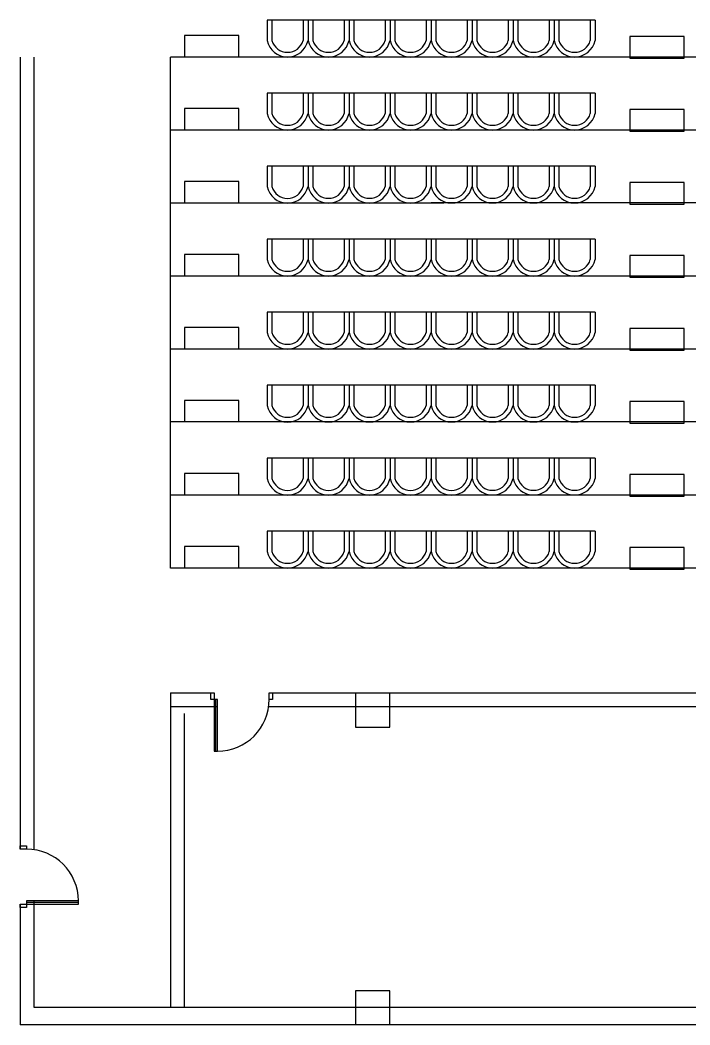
# Model space of a CAD drawing. Header units: millimetres. Extents: x -17017 to 2697, y 1903 to 18260.
# Drawn here: x -16955.748 to -16953.788, y 18220.462 to 18223.401 of the extents above; entities that cross this region are included whole.
import ezdxf

# ---------------------------------------------------------------- set-up
doc = ezdxf.new("R2010")
doc.units = ezdxf.units.MM
for name, color, linetype in [('1', 7, 'Continuous'), ('A-Door', 150, 'Continuous'), ('A-Glaz', 92, 'Continuous'), ('NT', 1, 'Continuous')]:
    doc.layers.add(name, color=color, linetype=linetype)

# ---------------------------------------------------------------- blocks, each defined once
blk = doc.blocks.new('A$C087A3AA9')
at = {"layer": 'A-Door'}
for points in [[(853, 95), (853, 853), (805, 853), (805, 95)], [(47, 95), (47, 0), (0, 0), (0, 95)], [(900, 95), (900, 0), (853, 0), (853, 95)]]:
    blk.add_lwpolyline(points, close=True, dxfattribs=at)
at = {"layer": 'A-Glaz'}
blk.add_line((829, 853), (829, 95), dxfattribs=at)
at = {"layer": 'NT'}
blk.add_arc((805, 95), 758, 90, 180, dxfattribs=at)

msp = doc.modelspace()

# ---------------------------------------------------------------- linework, layer by layer
at = {"layer": '1'}
for p, q in [((-16955.025, 18223.4015), (-16955.025, 18223.3418)), ((-16955.025, 18223.4015), (-16955.025, 18223.3418)), ((-16954.905, 18223.4014), (-16955.025, 18223.4014)), ((-16955.011, 18223.4014), (-16955.011, 18223.3418)), ((-16954.919, 18223.4014), (-16954.919, 18223.3418)), ((-16954.905, 18223.4015), (-16954.905, 18223.3418)), ((-16954.545, 18223.4015), (-16954.905, 18223.4015)), ((-16954.905, 18223.4015), (-16954.905, 18223.3418)), ((-16954.891, 18223.4015), (-16954.891, 18223.3418)), ((-16954.799, 18223.4015), (-16954.799, 18223.3418)), ((-16954.785, 18223.4015), (-16954.785, 18223.3418)), ((-16954.785, 18223.4015), (-16954.785, 18223.3418)), ((-16954.771, 18223.4015), (-16954.771, 18223.3418)), ((-16954.679, 18223.4015), (-16954.679, 18223.3418)), ((-16954.665, 18223.4015), (-16954.665, 18223.3418)), ((-16954.665, 18223.4015), (-16954.665, 18223.3418)), ((-16954.651, 18223.4015), (-16954.651, 18223.3418)), ((-16954.559, 18223.4015), (-16954.559, 18223.3418)), ((-16954.425, 18223.4015), (-16954.545, 18223.4015)), ((-16954.545, 18223.4015), (-16954.545, 18223.3418)), ((-16954.545, 18223.4015), (-16954.545, 18223.3418)), ((-16954.531, 18223.4015), (-16954.531, 18223.3418)), ((-16954.439, 18223.4015), (-16954.439, 18223.3418)), ((-16954.425, 18223.4015), (-16954.425, 18223.3418)), ((-16954.065, 18223.4015), (-16954.425, 18223.4015)), ((-16954.425, 18223.4015), (-16954.425, 18223.3418)), ((-16954.411, 18223.4015), (-16954.411, 18223.3418)), ((-16954.319, 18223.4015), (-16954.319, 18223.3418)), ((-16954.305, 18223.4015), (-16954.305, 18223.3418)), ((-16954.305, 18223.4015), (-16954.305, 18223.3418)), ((-16954.291, 18223.4015), (-16954.291, 18223.3418)), ((-16954.199, 18223.4015), (-16954.199, 18223.3418)), ((-16954.185, 18223.4015), (-16954.185, 18223.3418)), ((-16954.185, 18223.4015), (-16954.185, 18223.3418)), ((-16954.171, 18223.4015), (-16954.171, 18223.3418)), ((-16954.079, 18223.4015), (-16954.079, 18223.3418)), ((-16954.065, 18223.4015), (-16954.065, 18223.3418)), ((-16954.065, 18223.4015), (-16954.065, 18223.3418)), ((-16955.7476, 18223.2935), (-16955.7476, 18220.9764)), ((-16955.7076, 18223.2935), (-16955.7076, 18220.975)), ((-16954.5072, 18223.2935), (-16955.3076, 18223.2935)), ((-16955.3076, 18221.7988), (-16955.3076, 18223.2935)), ((-16945.9179, 18223.2935), (-16954.545, 18223.2935)), ((-16955.025, 18223.1879), (-16955.025, 18223.1283)), ((-16954.905, 18223.1879), (-16955.025, 18223.1879)), ((-16955.025, 18223.1879), (-16955.025, 18223.1283)), ((-16955.011, 18223.1879), (-16955.011, 18223.1283)), ((-16954.919, 18223.1879), (-16954.919, 18223.1283)), ((-16954.905, 18223.1879), (-16954.905, 18223.1283)), ((-16954.545, 18223.1879), (-16954.905, 18223.1879)), ((-16954.905, 18223.1879), (-16954.905, 18223.1283)), ((-16954.891, 18223.1879), (-16954.891, 18223.1283)), ((-16954.799, 18223.1879), (-16954.799, 18223.1283)), ((-16954.785, 18223.1879), (-16954.785, 18223.1283)), ((-16954.785, 18223.1879), (-16954.785, 18223.1283)), ((-16954.771, 18223.1879), (-16954.771, 18223.1283)), ((-16954.679, 18223.1879), (-16954.679, 18223.1283)), ((-16954.665, 18223.1879), (-16954.665, 18223.1283)), ((-16954.665, 18223.1879), (-16954.665, 18223.1283)), ((-16954.651, 18223.1879), (-16954.651, 18223.1283)), ((-16954.559, 18223.1879), (-16954.559, 18223.1283)), ((-16954.425, 18223.1879), (-16954.545, 18223.1879)), ((-16954.545, 18223.1879), (-16954.545, 18223.1283)), ((-16954.545, 18223.1879), (-16954.545, 18223.1283)), ((-16954.531, 18223.1879), (-16954.531, 18223.1283)), ((-16954.439, 18223.1879), (-16954.439, 18223.1283)), ((-16954.425, 18223.188), (-16954.425, 18223.1283)), ((-16954.425, 18223.188), (-16954.425, 18223.1283)), ((-16954.065, 18223.1879), (-16954.425, 18223.1879)), ((-16954.411, 18223.1879), (-16954.411, 18223.1283)), ((-16954.319, 18223.1879), (-16954.319, 18223.1283)), ((-16954.305, 18223.188), (-16954.305, 18223.1283)), ((-16954.305, 18223.188), (-16954.305, 18223.1283)), ((-16954.291, 18223.1879), (-16954.291, 18223.1283)), ((-16954.199, 18223.1879), (-16954.199, 18223.1283)), ((-16954.185, 18223.188), (-16954.185, 18223.1283)), ((-16954.185, 18223.188), (-16954.185, 18223.1283)), ((-16954.171, 18223.1879), (-16954.171, 18223.1283)), ((-16954.079, 18223.1879), (-16954.079, 18223.1283)), ((-16954.065, 18223.188), (-16954.065, 18223.1283)), ((-16954.065, 18223.1879), (-16954.065, 18223.1283)), ((-16954.5072, 18223.08), (-16955.3076, 18223.08)), ((-16945.9179, 18223.08), (-16954.545, 18223.08)), ((-16955.025, 18222.9744), (-16955.025, 18222.9148)), ((-16954.905, 18222.9744), (-16955.025, 18222.9744)), ((-16955.025, 18222.9744), (-16955.025, 18222.9148)), ((-16955.011, 18222.9744), (-16955.011, 18222.9148)), ((-16954.919, 18222.9744), (-16954.919, 18222.9148)), ((-16954.905, 18222.9744), (-16954.905, 18222.9148)), ((-16954.545, 18222.9744), (-16954.905, 18222.9744)), ((-16954.905, 18222.9744), (-16954.905, 18222.9148)), ((-16954.891, 18222.9744), (-16954.891, 18222.9148)), ((-16954.799, 18222.9744), (-16954.799, 18222.9148)), ((-16954.785, 18222.9744), (-16954.785, 18222.9148)), ((-16954.785, 18222.9744), (-16954.785, 18222.9148)), ((-16954.771, 18222.9744), (-16954.771, 18222.9148)), ((-16954.679, 18222.9744), (-16954.679, 18222.9148)), ((-16954.665, 18222.9744), (-16954.665, 18222.9148)), ((-16954.665, 18222.9744), (-16954.665, 18222.9148)), ((-16954.651, 18222.9744), (-16954.651, 18222.9148)), ((-16954.559, 18222.9744), (-16954.559, 18222.9148)), ((-16954.425, 18222.9744), (-16954.545, 18222.9744)), ((-16954.545, 18222.9744), (-16954.545, 18222.9148)), ((-16954.545, 18222.9744), (-16954.545, 18222.9148)), ((-16954.531, 18222.9744), (-16954.531, 18222.9148)), ((-16954.439, 18222.9744), (-16954.439, 18222.9148)), ((-16954.425, 18222.9744), (-16954.425, 18222.9148)), ((-16954.065, 18222.9744), (-16954.425, 18222.9744)), ((-16954.425, 18222.9744), (-16954.425, 18222.9148)), ((-16954.411, 18222.9744), (-16954.411, 18222.9148)), ((-16954.319, 18222.9744), (-16954.319, 18222.9148)), ((-16954.305, 18222.9744), (-16954.305, 18222.9148)), ((-16954.305, 18222.9744), (-16954.305, 18222.9148)), ((-16954.291, 18222.9744), (-16954.291, 18222.9148)), ((-16954.199, 18222.9744), (-16954.199, 18222.9148)), ((-16954.185, 18222.9744), (-16954.185, 18222.9148)), ((-16954.185, 18222.9744), (-16954.185, 18222.9148)), ((-16954.171, 18222.9744), (-16954.171, 18222.9148)), ((-16954.079, 18222.9744), (-16954.079, 18222.9148)), ((-16954.065, 18222.9744), (-16954.065, 18222.9148)), ((-16954.065, 18222.9744), (-16954.065, 18222.9148)), ((-16954.5072, 18222.8664), (-16955.3076, 18222.8664)), ((-16945.9179, 18222.8665), (-16954.545, 18222.8665)), ((-16955.025, 18222.7609), (-16955.025, 18222.7012)), ((-16954.905, 18222.7609), (-16955.025, 18222.7609)), ((-16955.025, 18222.7609), (-16955.025, 18222.7012)), ((-16955.011, 18222.7609), (-16955.011, 18222.7012)), ((-16954.919, 18222.7609), (-16954.919, 18222.7012)), ((-16954.905, 18222.7609), (-16954.905, 18222.7012)), ((-16954.545, 18222.7609), (-16954.905, 18222.7609)), ((-16954.905, 18222.7609), (-16954.905, 18222.7012)), ((-16954.891, 18222.7609), (-16954.891, 18222.7012)), ((-16954.799, 18222.7609), (-16954.799, 18222.7012)), ((-16954.785, 18222.7609), (-16954.785, 18222.7012)), ((-16954.785, 18222.7609), (-16954.785, 18222.7012)), ((-16954.771, 18222.7609), (-16954.771, 18222.7012)), ((-16954.679, 18222.7609), (-16954.679, 18222.7012)), ((-16954.665, 18222.7609), (-16954.665, 18222.7012)), ((-16954.665, 18222.7609), (-16954.665, 18222.7012)), ((-16954.651, 18222.7609), (-16954.651, 18222.7012)), ((-16954.559, 18222.7609), (-16954.559, 18222.7012)), ((-16954.425, 18222.7609), (-16954.545, 18222.7609)), ((-16954.545, 18222.7609), (-16954.545, 18222.7012)), ((-16954.545, 18222.7609), (-16954.545, 18222.7012)), ((-16954.531, 18222.7609), (-16954.531, 18222.7012)), ((-16954.439, 18222.7609), (-16954.439, 18222.7012)), ((-16954.425, 18222.7609), (-16954.425, 18222.7013)), ((-16954.065, 18222.7609), (-16954.425, 18222.7609)), ((-16954.425, 18222.7609), (-16954.425, 18222.7013)), ((-16954.411, 18222.7609), (-16954.411, 18222.7013)), ((-16954.319, 18222.7609), (-16954.319, 18222.7013)), ((-16954.305, 18222.7609), (-16954.305, 18222.7013)), ((-16954.305, 18222.7609), (-16954.305, 18222.7013)), ((-16954.291, 18222.7609), (-16954.291, 18222.7013)), ((-16954.199, 18222.7609), (-16954.199, 18222.7013)), ((-16954.185, 18222.7609), (-16954.185, 18222.7013)), ((-16954.185, 18222.7609), (-16954.185, 18222.7013)), ((-16954.171, 18222.7609), (-16954.171, 18222.7013)), ((-16954.079, 18222.7609), (-16954.079, 18222.7013)), ((-16954.065, 18222.7609), (-16954.065, 18222.7012)), ((-16954.065, 18222.7609), (-16954.065, 18222.7013)), ((-16954.5072, 18222.6529), (-16955.3076, 18222.6529)), ((-16945.9179, 18222.6529), (-16954.545, 18222.6529)), ((-16955.025, 18222.5473), (-16955.025, 18222.4877)), ((-16954.905, 18222.5473), (-16955.025, 18222.5473)), ((-16955.025, 18222.5473), (-16955.025, 18222.4877)), ((-16955.011, 18222.5473), (-16955.011, 18222.4877)), ((-16954.919, 18222.5473), (-16954.919, 18222.4877)), ((-16954.905, 18222.5474), (-16954.905, 18222.4877)), ((-16954.905, 18222.5474), (-16954.905, 18222.4877)), ((-16954.545, 18222.5473), (-16954.905, 18222.5473)), ((-16954.891, 18222.5473), (-16954.891, 18222.4877)), ((-16954.799, 18222.5473), (-16954.799, 18222.4877)), ((-16954.785, 18222.5474), (-16954.785, 18222.4877)), ((-16954.785, 18222.5474), (-16954.785, 18222.4877)), ((-16954.771, 18222.5473), (-16954.771, 18222.4877)), ((-16954.679, 18222.5473), (-16954.679, 18222.4877)), ((-16954.665, 18222.5474), (-16954.665, 18222.4877)), ((-16954.665, 18222.5474), (-16954.665, 18222.4877)), ((-16954.651, 18222.5473), (-16954.651, 18222.4877)), ((-16954.559, 18222.5473), (-16954.559, 18222.4877)), ((-16954.545, 18222.5474), (-16954.545, 18222.4877)), ((-16954.545, 18222.5474), (-16954.545, 18222.4877)), ((-16954.425, 18222.5473), (-16954.545, 18222.5473)), ((-16954.531, 18222.5473), (-16954.531, 18222.4877)), ((-16954.439, 18222.5473), (-16954.439, 18222.4877)), ((-16954.425, 18222.5474), (-16954.425, 18222.4877)), ((-16954.065, 18222.5474), (-16954.425, 18222.5474)), ((-16954.425, 18222.5474), (-16954.425, 18222.4877)), ((-16954.411, 18222.5474), (-16954.411, 18222.4877)), ((-16954.319, 18222.5474), (-16954.319, 18222.4877)), ((-16954.305, 18222.5474), (-16954.305, 18222.4877)), ((-16954.305, 18222.5474), (-16954.305, 18222.4877)), ((-16954.291, 18222.5474), (-16954.291, 18222.4877)), ((-16954.199, 18222.5474), (-16954.199, 18222.4877)), ((-16954.185, 18222.5474), (-16954.185, 18222.4877)), ((-16954.185, 18222.5474), (-16954.185, 18222.4877)), ((-16954.171, 18222.5474), (-16954.171, 18222.4877)), ((-16954.079, 18222.5474), (-16954.079, 18222.4877)), ((-16954.065, 18222.5474), (-16954.065, 18222.4877)), ((-16954.065, 18222.5474), (-16954.065, 18222.4877)), ((-16954.5072, 18222.4394), (-16955.3076, 18222.4394)), ((-16945.9179, 18222.4394), (-16954.545, 18222.4394)), ((-16955.025, 18222.3338), (-16955.025, 18222.2742)), ((-16954.905, 18222.3338), (-16955.025, 18222.3338)), ((-16955.025, 18222.3338), (-16955.025, 18222.2742)), ((-16955.011, 18222.3338), (-16955.011, 18222.2742)), ((-16954.919, 18222.3338), (-16954.919, 18222.2742)), ((-16954.905, 18222.3338), (-16954.905, 18222.2742)), ((-16954.545, 18222.3338), (-16954.905, 18222.3338)), ((-16954.905, 18222.3338), (-16954.905, 18222.2742)), ((-16954.891, 18222.3338), (-16954.891, 18222.2742)), ((-16954.799, 18222.3338), (-16954.799, 18222.2742)), ((-16954.785, 18222.3338), (-16954.785, 18222.2742)), ((-16954.785, 18222.3338), (-16954.785, 18222.2742)), ((-16954.771, 18222.3338), (-16954.771, 18222.2742)), ((-16954.679, 18222.3338), (-16954.679, 18222.2742)), ((-16954.665, 18222.3338), (-16954.665, 18222.2742)), ((-16954.665, 18222.3338), (-16954.665, 18222.2742)), ((-16954.651, 18222.3338), (-16954.651, 18222.2742)), ((-16954.559, 18222.3338), (-16954.559, 18222.2742)), ((-16954.425, 18222.3338), (-16954.545, 18222.3338)), ((-16954.545, 18222.3338), (-16954.545, 18222.2742)), ((-16954.545, 18222.3338), (-16954.545, 18222.2742)), ((-16954.531, 18222.3338), (-16954.531, 18222.2742)), ((-16954.439, 18222.3338), (-16954.439, 18222.2742)), ((-16954.425, 18222.3338), (-16954.425, 18222.2742)), ((-16954.065, 18222.3338), (-16954.425, 18222.3338)), ((-16954.425, 18222.3338), (-16954.425, 18222.2742)), ((-16954.411, 18222.3338), (-16954.411, 18222.2742)), ((-16954.319, 18222.3338), (-16954.319, 18222.2742)), ((-16954.305, 18222.3338), (-16954.305, 18222.2742)), ((-16954.305, 18222.3338), (-16954.305, 18222.2742)), ((-16954.291, 18222.3338), (-16954.291, 18222.2742)), ((-16954.199, 18222.3338), (-16954.199, 18222.2742)), ((-16954.185, 18222.3338), (-16954.185, 18222.2742)), ((-16954.185, 18222.3338), (-16954.185, 18222.2742)), ((-16954.171, 18222.3338), (-16954.171, 18222.2742)), ((-16954.079, 18222.3338), (-16954.079, 18222.2742)), ((-16954.065, 18222.3338), (-16954.065, 18222.2742)), ((-16954.065, 18222.3338), (-16954.065, 18222.2742)), ((-16954.5072, 18222.2259), (-16955.3076, 18222.2259)), ((-16945.9179, 18222.2259), (-16954.545, 18222.2259)), ((-16955.025, 18222.1203), (-16955.025, 18222.0606)), ((-16954.905, 18222.1203), (-16955.025, 18222.1203)), ((-16955.025, 18222.1203), (-16955.025, 18222.0606)), ((-16955.011, 18222.1203), (-16955.011, 18222.0606)), ((-16954.919, 18222.1203), (-16954.919, 18222.0606)), ((-16954.905, 18222.1203), (-16954.905, 18222.0607)), ((-16954.545, 18222.1203), (-16954.905, 18222.1203)), ((-16954.905, 18222.1203), (-16954.905, 18222.0607)), ((-16954.891, 18222.1203), (-16954.891, 18222.0607)), ((-16954.799, 18222.1203), (-16954.799, 18222.0607)), ((-16954.785, 18222.1203), (-16954.785, 18222.0607)), ((-16954.785, 18222.1203), (-16954.785, 18222.0607)), ((-16954.771, 18222.1203), (-16954.771, 18222.0607)), ((-16954.679, 18222.1203), (-16954.679, 18222.0607)), ((-16954.665, 18222.1203), (-16954.665, 18222.0607)), ((-16954.665, 18222.1203), (-16954.665, 18222.0607)), ((-16954.651, 18222.1203), (-16954.651, 18222.0607)), ((-16954.559, 18222.1203), (-16954.559, 18222.0607)), ((-16954.425, 18222.1203), (-16954.545, 18222.1203)), ((-16954.545, 18222.1203), (-16954.545, 18222.0606)), ((-16954.545, 18222.1203), (-16954.545, 18222.0607)), ((-16954.531, 18222.1203), (-16954.531, 18222.0607)), ((-16954.439, 18222.1203), (-16954.439, 18222.0607)), ((-16954.425, 18222.1203), (-16954.425, 18222.0607)), ((-16954.065, 18222.1203), (-16954.425, 18222.1203)), ((-16954.425, 18222.1203), (-16954.425, 18222.0607)), ((-16954.411, 18222.1203), (-16954.411, 18222.0607)), ((-16954.319, 18222.1203), (-16954.319, 18222.0607)), ((-16954.305, 18222.1203), (-16954.305, 18222.0607)), ((-16954.305, 18222.1203), (-16954.305, 18222.0607)), ((-16954.291, 18222.1203), (-16954.291, 18222.0607)), ((-16954.199, 18222.1203), (-16954.199, 18222.0607)), ((-16954.185, 18222.1203), (-16954.185, 18222.0607)), ((-16954.185, 18222.1203), (-16954.185, 18222.0607)), ((-16954.171, 18222.1203), (-16954.171, 18222.0607)), ((-16954.079, 18222.1203), (-16954.079, 18222.0607)), ((-16954.065, 18222.1203), (-16954.065, 18222.0607)), ((-16954.065, 18222.1203), (-16954.065, 18222.0607)), ((-16954.5072, 18222.0123), (-16955.3076, 18222.0123)), ((-16945.9179, 18222.0123), (-16954.545, 18222.0123)), ((-16955.025, 18221.9068), (-16955.025, 18221.8471)), ((-16955.025, 18221.9068), (-16955.025, 18221.8471)), ((-16954.905, 18221.9067), (-16955.025, 18221.9067)), ((-16955.011, 18221.9067), (-16955.011, 18221.8471)), ((-16954.919, 18221.9067), (-16954.919, 18221.8471)), ((-16954.905, 18221.9068), (-16954.905, 18221.8471)), ((-16954.545, 18221.9068), (-16954.905, 18221.9068)), ((-16954.905, 18221.9068), (-16954.905, 18221.8471)), ((-16954.891, 18221.9068), (-16954.891, 18221.8471)), ((-16954.799, 18221.9068), (-16954.799, 18221.8471)), ((-16954.785, 18221.9068), (-16954.785, 18221.8471)), ((-16954.785, 18221.9068), (-16954.785, 18221.8471)), ((-16954.771, 18221.9068), (-16954.771, 18221.8471)), ((-16954.679, 18221.9068), (-16954.679, 18221.8471)), ((-16954.665, 18221.9068), (-16954.665, 18221.8471)), ((-16954.665, 18221.9068), (-16954.665, 18221.8471)), ((-16954.651, 18221.9068), (-16954.651, 18221.8471)), ((-16954.559, 18221.9068), (-16954.559, 18221.8471)), ((-16954.425, 18221.9068), (-16954.545, 18221.9068)), ((-16954.545, 18221.9068), (-16954.545, 18221.8471)), ((-16954.545, 18221.9068), (-16954.545, 18221.8471)), ((-16954.531, 18221.9068), (-16954.531, 18221.8471)), ((-16954.439, 18221.9068), (-16954.439, 18221.8471)), ((-16954.425, 18221.9068), (-16954.425, 18221.8471)), ((-16954.065, 18221.9068), (-16954.425, 18221.9068)), ((-16954.425, 18221.9068), (-16954.425, 18221.8471)), ((-16954.411, 18221.9068), (-16954.411, 18221.8471)), ((-16954.319, 18221.9068), (-16954.319, 18221.8471)), ((-16954.305, 18221.9068), (-16954.305, 18221.8471)), ((-16954.305, 18221.9068), (-16954.305, 18221.8471)), ((-16954.291, 18221.9068), (-16954.291, 18221.8471)), ((-16954.199, 18221.9068), (-16954.199, 18221.8471)), ((-16954.185, 18221.9068), (-16954.185, 18221.8471)), ((-16954.185, 18221.9068), (-16954.185, 18221.8471)), ((-16954.171, 18221.9068), (-16954.171, 18221.8471)), ((-16954.079, 18221.9068), (-16954.079, 18221.8471)), ((-16954.065, 18221.9068), (-16954.065, 18221.8471)), ((-16954.065, 18221.9068), (-16954.065, 18221.8471)), ((-16954.5072, 18221.7988), (-16955.3076, 18221.7988)), ((-16945.9179, 18221.7988), (-16954.545, 18221.7988)), ((-16955.3076, 18221.4336), (-16955.3076, 18220.5141)), ((-16955.3076, 18221.4336), (-16955.1796, 18221.4336)), ((-16955.0186, 18221.4336), (-16953.5429, 18221.4336)), ((-16955.3076, 18221.3936), (-16955.1702, 18221.3936)), ((-16955.0201, 18221.3936), (-16953.5334, 18221.3936)), ((-16955.2676, 18221.3736), (-16955.2676, 18220.5141)), ((-16955.7476, 18220.8154), (-16955.7476, 18220.4623)), ((-16955.7076, 18220.8249), (-16955.7076, 18220.5141)), ((-16955.7076, 18220.5141), (-16945.5179, 18220.5141)), ((-16945.4779, 18220.4623), (-16955.7476, 18220.4623))]:
    msp.add_line(p, q, dxfattribs=at)
for points in [[(-16955.1073, 18223.2935), (-16955.1073, 18223.3565), (-16955.2667, 18223.3565), (-16955.2667, 18223.2935)], [(-16955.1073, 18223.08), (-16955.1073, 18223.143), (-16955.2667, 18223.143), (-16955.2667, 18223.08)], [(-16955.1073, 18222.8664), (-16955.1073, 18222.9295), (-16955.2667, 18222.9295), (-16955.2667, 18222.8664)], [(-16955.1073, 18222.6529), (-16955.1073, 18222.7159), (-16955.2667, 18222.7159), (-16955.2667, 18222.6529)], [(-16955.1073, 18222.4394), (-16955.1073, 18222.5024), (-16955.2667, 18222.5024), (-16955.2667, 18222.4394)], [(-16955.1073, 18222.2259), (-16955.1073, 18222.2889), (-16955.2667, 18222.2889), (-16955.2667, 18222.2259)], [(-16955.1073, 18222.0123), (-16955.1073, 18222.0753), (-16955.2667, 18222.0753), (-16955.2667, 18222.0123)], [(-16955.1073, 18221.7988), (-16955.1073, 18221.8618), (-16955.2667, 18221.8618), (-16955.2667, 18221.7988)], [(-16954.7659, 18221.4336), (-16954.7659, 18221.3336), (-16954.6659, 18221.3336), (-16954.6659, 18221.4336)], [(-16954.6659, 18220.4623), (-16954.6659, 18220.5623), (-16954.7659, 18220.5623), (-16954.7659, 18220.4623)]]:
    msp.add_lwpolyline(points, dxfattribs=at)
for points in [[(-16953.9632, 18223.2905), (-16953.8039, 18223.2905), (-16953.8039, 18223.3536), (-16953.9632, 18223.3536)], [(-16953.9632, 18223.077), (-16953.8039, 18223.077), (-16953.8039, 18223.14), (-16953.9632, 18223.14)], [(-16953.9632, 18222.8635), (-16953.8039, 18222.8635), (-16953.8039, 18222.9265), (-16953.9632, 18222.9265)], [(-16953.9632, 18222.65), (-16953.8039, 18222.65), (-16953.8039, 18222.713), (-16953.9632, 18222.713)], [(-16953.9632, 18222.4364), (-16953.8039, 18222.4364), (-16953.8039, 18222.4994), (-16953.9632, 18222.4994)], [(-16953.9632, 18222.2229), (-16953.8039, 18222.2229), (-16953.8039, 18222.2859), (-16953.9632, 18222.2859)], [(-16953.9632, 18222.0094), (-16953.8039, 18222.0094), (-16953.8039, 18222.0724), (-16953.9632, 18222.0724)], [(-16953.9632, 18221.7958), (-16953.8039, 18221.7958), (-16953.8039, 18221.8589), (-16953.9632, 18221.8589)]]:
    msp.add_lwpolyline(points, close=True, dxfattribs=at)
for centre, radius, start, end in [((-16954.965, 18223.3549), 0.0614, 192.3013, 347.6987), ((-16954.965, 18223.3551), 0.0479, 196.121, 343.879), ((-16954.845, 18223.3549), 0.0614, 192.3013, 347.6987), ((-16954.845, 18223.3551), 0.0479, 196.121, 343.879), ((-16954.725, 18223.3549), 0.0614, 192.3013, 347.6987), ((-16954.725, 18223.3551), 0.0479, 196.121, 343.879), ((-16954.605, 18223.3549), 0.0614, 192.3013, 347.6987), ((-16954.605, 18223.3551), 0.0479, 196.121, 343.879), ((-16954.485, 18223.3549), 0.0614, 192.3013, 347.6987), ((-16954.485, 18223.3551), 0.0479, 196.121, 343.879), ((-16954.365, 18223.3549), 0.0614, 192.3013, 347.6987), ((-16954.365, 18223.3551), 0.0479, 196.121, 343.879), ((-16954.245, 18223.3549), 0.0614, 192.3013, 347.6987), ((-16954.245, 18223.3551), 0.0479, 196.121, 343.879), ((-16954.125, 18223.3549), 0.0614, 192.3013, 347.6987), ((-16954.125, 18223.3551), 0.0479, 196.121, 343.879), ((-16954.965, 18223.1414), 0.0614, 192.3013, 347.6987), ((-16954.965, 18223.1416), 0.0479, 196.121, 343.879), ((-16954.845, 18223.1414), 0.0614, 192.3013, 347.6987), ((-16954.845, 18223.1416), 0.0479, 196.121, 343.879), ((-16954.725, 18223.1414), 0.0614, 192.3013, 347.6987), ((-16954.725, 18223.1416), 0.0479, 196.121, 343.879), ((-16954.605, 18223.1414), 0.0614, 192.3013, 347.6987), ((-16954.605, 18223.1416), 0.0479, 196.121, 343.879), ((-16954.485, 18223.1414), 0.0614, 192.3013, 347.6987), ((-16954.485, 18223.1416), 0.0479, 196.121, 343.879), ((-16954.365, 18223.1414), 0.0614, 192.3013, 347.6987), ((-16954.365, 18223.1416), 0.0479, 196.121, 343.879), ((-16954.245, 18223.1414), 0.0614, 192.3013, 347.6987), ((-16954.245, 18223.1416), 0.0479, 196.121, 343.879), ((-16954.125, 18223.1414), 0.0614, 192.3013, 347.6987), ((-16954.125, 18223.1416), 0.0479, 196.121, 343.879), ((-16954.965, 18222.9278), 0.0614, 192.3013, 347.6987), ((-16954.965, 18222.928), 0.0479, 196.121, 343.879), ((-16954.845, 18222.9278), 0.0614, 192.3013, 347.6987), ((-16954.845, 18222.9281), 0.0479, 196.121, 343.879), ((-16954.725, 18222.9278), 0.0614, 192.3013, 347.6987), ((-16954.725, 18222.9281), 0.0479, 196.121, 343.879), ((-16954.605, 18222.9278), 0.0614, 192.3013, 347.6987), ((-16954.605, 18222.9281), 0.0479, 196.121, 343.879), ((-16954.485, 18222.9279), 0.0614, 192.3013, 347.6987), ((-16954.485, 18222.9281), 0.0479, 196.121, 343.879), ((-16954.365, 18222.9279), 0.0614, 192.3013, 347.6987), ((-16954.365, 18222.9281), 0.0479, 196.121, 343.879), ((-16954.245, 18222.9279), 0.0614, 192.3013, 347.6987), ((-16954.245, 18222.9281), 0.0479, 196.121, 343.879), ((-16954.125, 18222.9279), 0.0614, 192.3013, 347.6987), ((-16954.125, 18222.9281), 0.0479, 196.121, 343.879), ((-16954.965, 18222.7143), 0.0614, 192.3013, 347.6987), ((-16954.965, 18222.7145), 0.0479, 196.121, 343.879), ((-16954.845, 18222.7143), 0.0614, 192.3013, 347.6987), ((-16954.845, 18222.7145), 0.0479, 196.121, 343.879), ((-16954.725, 18222.7143), 0.0614, 192.3013, 347.6987), ((-16954.725, 18222.7145), 0.0479, 196.121, 343.879), ((-16954.605, 18222.7143), 0.0614, 192.3013, 347.6987), ((-16954.605, 18222.7145), 0.0479, 196.121, 343.879), ((-16954.485, 18222.7143), 0.0614, 192.3013, 347.6987), ((-16954.485, 18222.7145), 0.0479, 196.121, 343.879), ((-16954.365, 18222.7143), 0.0614, 192.3013, 347.6987), ((-16954.365, 18222.7145), 0.0479, 196.121, 343.879), ((-16954.245, 18222.7143), 0.0614, 192.3013, 347.6987), ((-16954.245, 18222.7145), 0.0479, 196.121, 343.879), ((-16954.125, 18222.7143), 0.0614, 192.3013, 347.6987), ((-16954.125, 18222.7145), 0.0479, 196.121, 343.879), ((-16954.965, 18222.5008), 0.0614, 192.3013, 347.6987), ((-16954.965, 18222.501), 0.0479, 196.121, 343.879), ((-16954.845, 18222.5008), 0.0614, 192.3013, 347.6987), ((-16954.845, 18222.501), 0.0479, 196.121, 343.879), ((-16954.725, 18222.5008), 0.0614, 192.3013, 347.6987), ((-16954.725, 18222.501), 0.0479, 196.121, 343.879), ((-16954.605, 18222.5008), 0.0614, 192.3013, 347.6987), ((-16954.605, 18222.501), 0.0479, 196.121, 343.879), ((-16954.485, 18222.5008), 0.0614, 192.3013, 347.6987), ((-16954.485, 18222.501), 0.0479, 196.121, 343.879), ((-16954.365, 18222.5008), 0.0614, 192.3013, 347.6987), ((-16954.365, 18222.501), 0.0479, 196.121, 343.879), ((-16954.245, 18222.5008), 0.0614, 192.3013, 347.6987), ((-16954.245, 18222.501), 0.0479, 196.121, 343.879), ((-16954.125, 18222.5008), 0.0614, 192.3013, 347.6987), ((-16954.125, 18222.501), 0.0479, 196.121, 343.879), ((-16954.965, 18222.2872), 0.0614, 192.3013, 347.6987), ((-16954.965, 18222.2875), 0.0479, 196.121, 343.879), ((-16954.845, 18222.2873), 0.0614, 192.3013, 347.6987), ((-16954.845, 18222.2875), 0.0479, 196.121, 343.879), ((-16954.725, 18222.2873), 0.0614, 192.3013, 347.6987), ((-16954.725, 18222.2875), 0.0479, 196.121, 343.879), ((-16954.605, 18222.2873), 0.0614, 192.3013, 347.6987), ((-16954.605, 18222.2875), 0.0479, 196.121, 343.879), ((-16954.485, 18222.2873), 0.0614, 192.3013, 347.6987), ((-16954.485, 18222.2875), 0.0479, 196.121, 343.879), ((-16954.365, 18222.2873), 0.0614, 192.3013, 347.6987), ((-16954.365, 18222.2875), 0.0479, 196.121, 343.879), ((-16954.245, 18222.2873), 0.0614, 192.3013, 347.6987), ((-16954.245, 18222.2875), 0.0479, 196.121, 343.879), ((-16954.125, 18222.2873), 0.0614, 192.3013, 347.6987), ((-16954.125, 18222.2875), 0.0479, 196.121, 343.879), ((-16954.965, 18222.0737), 0.0614, 192.3013, 347.6987), ((-16954.965, 18222.0739), 0.0479, 196.121, 343.879), ((-16954.845, 18222.0737), 0.0614, 192.3013, 347.6987), ((-16954.845, 18222.0739), 0.0479, 196.121, 343.879), ((-16954.725, 18222.0737), 0.0614, 192.3013, 347.6987), ((-16954.725, 18222.0739), 0.0479, 196.121, 343.879), ((-16954.605, 18222.0737), 0.0614, 192.3013, 347.6987), ((-16954.605, 18222.0739), 0.0479, 196.121, 343.879), ((-16954.485, 18222.0737), 0.0614, 192.3013, 347.6987), ((-16954.485, 18222.0739), 0.0479, 196.121, 343.879), ((-16954.365, 18222.0738), 0.0614, 192.3013, 347.6987), ((-16954.365, 18222.074), 0.0479, 196.121, 343.879), ((-16954.245, 18222.0738), 0.0614, 192.3013, 347.6987), ((-16954.245, 18222.074), 0.0479, 196.121, 343.879), ((-16954.125, 18222.0738), 0.0614, 192.3013, 347.6987), ((-16954.125, 18222.074), 0.0479, 196.121, 343.879), ((-16954.965, 18221.8602), 0.0614, 192.3013, 347.6987), ((-16954.965, 18221.8604), 0.0479, 196.121, 343.879), ((-16954.845, 18221.8602), 0.0614, 192.3013, 347.6987), ((-16954.845, 18221.8604), 0.0479, 196.121, 343.879), ((-16954.725, 18221.8602), 0.0614, 192.3013, 347.6987), ((-16954.725, 18221.8604), 0.0479, 196.121, 343.879), ((-16954.605, 18221.8602), 0.0614, 192.3013, 347.6987), ((-16954.605, 18221.8604), 0.0479, 196.121, 343.879), ((-16954.485, 18221.8602), 0.0614, 192.3013, 347.6987), ((-16954.485, 18221.8604), 0.0479, 196.121, 343.879), ((-16954.365, 18221.8602), 0.0614, 192.3013, 347.6987), ((-16954.365, 18221.8604), 0.0479, 196.121, 343.879), ((-16954.245, 18221.8602), 0.0614, 192.3013, 347.6987), ((-16954.245, 18221.8604), 0.0479, 196.121, 343.879), ((-16954.125, 18221.8602), 0.0614, 192.3013, 347.6987), ((-16954.125, 18221.8604), 0.0479, 196.121, 343.879)]:
    msp.add_arc(centre, radius, start, end, dxfattribs=at)

# ---------------------------------------------------------------- block references
at = {"layer": '1', "color": 0, "xscale": 0.0002, "yscale": 0.0002, "zscale": 0.0002}
for p, rotation in [((-16955.0091, 18221.4336), 180), ((-16955.7476, 18220.9859), 270)]:
    msp.add_blockref('A$C087A3AA9', p, dxfattribs=dict(at, rotation=rotation))

doc.saveas('drawing.dxf')
